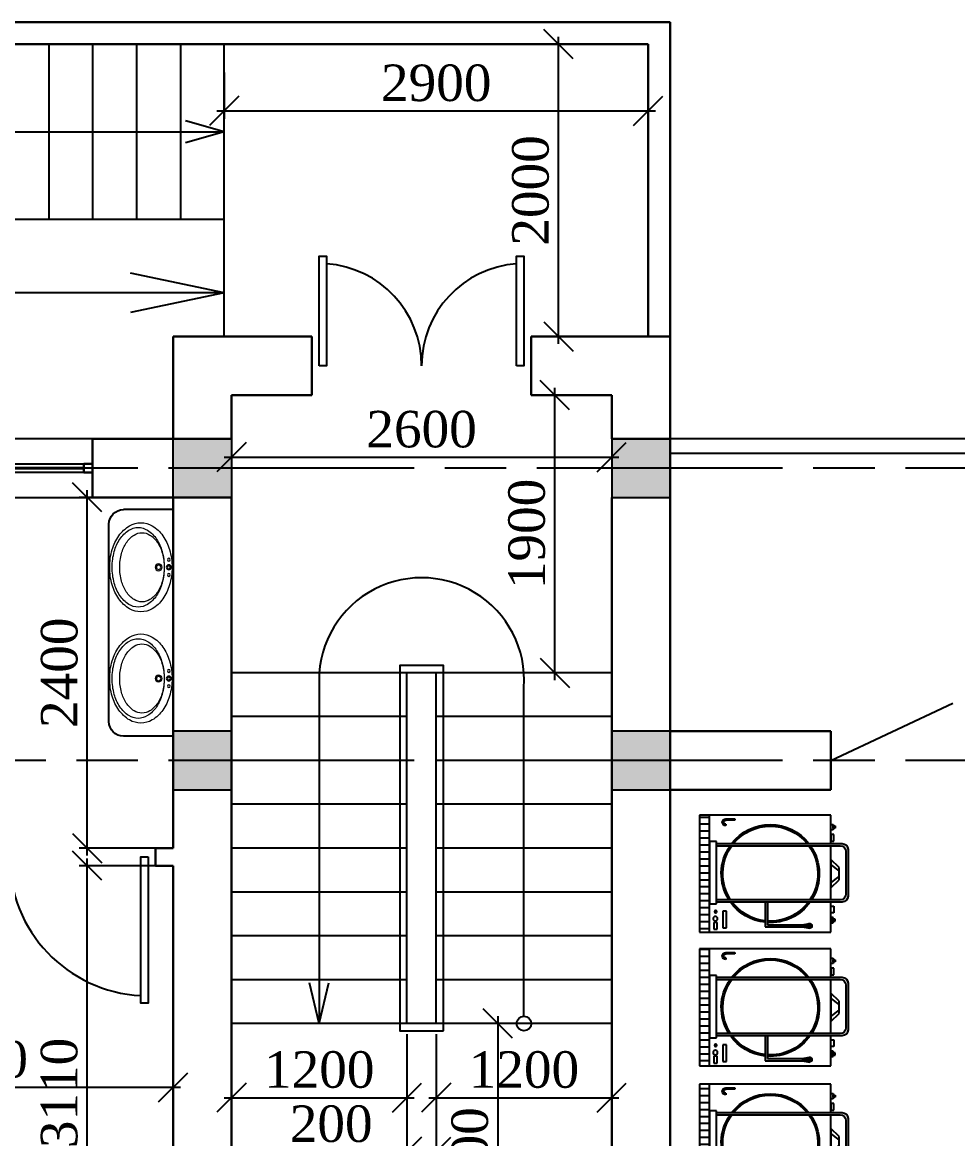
# Model space of a CAD drawing. Header units: inches. Extents: x 2870606 to 3671143, y -733551 to -473558.
# Drawn here: x 3134933 to 3141330, y -589933 to -582295 of the extents above; entities that cross this region are included whole.
import ezdxf

# ---------------------------------------------------------------- set-up
doc = ezdxf.new("R2010")
doc.units = ezdxf.units.IN
doc.header["$MEASUREMENT"] = 0
doc.linetypes.add('ACAD_ISO08W100', pattern=[36, 24, -3, 6, -3])
doc.layers.add('A_Windows', color=160, linetype='Continuous')
doc.styles.add('J~stule', font='dutch.ttf')
doc.linetypes.add('FENCELINE1', pattern='A,0.25,-0.1,[133,ltypeshp.shx,S=0.1,R=0,X=-0.1,Y=0],-0.1,1', length=1.45)
doc.dimstyles.new('J~style', dxfattribs={"dimscale": 100, "dimtxt": 2.5, "dimasz": 2, "dimexe": 0.55, "dimexo": 0.7250000000000001, "dimtad": 1, "dimdec": 0, "dimdsep": 46, "dimtxsty": 'J~stule', "dimblk": 'OBLIQUE', "dimcen": 2, "dimdle": 0.5, "dimadec": 0, "dimazin": 0, "dimtfac": 1, "dimtdec": 0, "dimtmove": 0, "dimatfit": 3, "dimfxl": 1, "dimarcsym": 0})

# ---------------------------------------------------------------- blocks, each defined once
blk = doc.blocks.new('000022345')
h = blk.add_hatch(color=256)
edge = h.paths.add_edge_path()
edge.add_line((1939831.622991269, 563508.6021460796), (1939831.622991269, 563498.6021460703))
edge.add_line((1939831.622991269, 563498.6021460723), (1939893.357126695, 563498.6021460723))
edge.add_ellipse((1939893.357126718, 563484.8784664553), major_axis=(9.704106929317938, -9.70410692931794), ratio=0.9999999992002664, start_angle=-45.000000022910626, end_angle=134.9999999770893, ccw=False)
edge.add_line((1939893.357126718, 563471.1547868382), (1939893.357126718, 563461.1547868303))
edge.add_ellipse((1939893.357126718, 563484.8784664553), major_axis=(-16.77517474538103, -16.77517474538102), ratio=0.9999999998220571, start_angle=45.00000000509768, end_angle=225.0000000050977)
edge.add_line((1939893.357126718, 563508.6021460796), (1939831.622991293, 563508.6021460796))
h = blk.add_hatch()
h.set_pattern_fill('ANSI31', color=256, scale=150, angle=135, style=0)
h.set_pattern_definition([(360, (1896859.802660828, 746622.858425295), (3.17e-14, 47.62500004435424), [])])
h.paths.add_polyline_path([(1940003.645785397, 562733.0293884557), (1940073.645785397, 562733.0293884557), (1940073.645785397, 563533.0293892007), (1940003.645785397, 563533.0293892007)])
h = blk.add_hatch(color=256)
edge = h.paths.add_edge_path()
edge.add_line((1939956.561264282, 562938.8374517394), (1939956.561264282, 562953.8374517546))
edge.add_line((1939956.561264282, 562953.8374517466), (1939111.561263588, 562953.8374517466))
edge.add_ellipse((1939111.561263507, 562993.8374517839), major_axis=(28.28427127591174, -28.28427127591174), ratio=0.9999999998509372, start_angle=225.0000000042704, end_angle=314.9999999957297, ccw=False)
edge.add_line((1939071.561263388, 562993.8374517839), (1939071.561263388, 563283.837452054))
edge.add_ellipse((1939111.561263507, 563283.8374520596), major_axis=(-28.28427127518415, -28.28427127518415), ratio=0.999999999902386, start_angle=225.0000000027965, end_angle=314.9999999972036, ccw=False)
edge.add_line((1939111.561263507, 563323.8374520969), (1939956.561264201, 563323.8374520969))
edge.add_line((1939956.561264282, 563323.8374520969), (1939956.561264282, 563338.837452111))
edge.add_line((1939956.561264282, 563338.8374521118), (1939096.561263458, 563338.8374521118))
edge.add_ellipse((1939096.561263388, 563298.8374520746), major_axis=(-28.28427127518416, -28.28427127518415), ratio=0.999999999902386, start_angle=225.0000000027964, end_angle=314.9999999972035)
edge.add_line((1939056.561263388, 563298.8374520746), (1939056.561263388, 562978.8374517751))
edge.add_ellipse((1939096.561263388, 562978.8374517765), major_axis=(28.28427127591174, -28.28427127591174), ratio=0.9999999998509372, start_angle=225.0000000042703, end_angle=314.9999999957295)
edge.add_line((1939096.561263388, 562938.8374517394), (1939956.561264212, 562938.8374517394))
blk.add_hatch(color=256).paths.add_polyline_path([(1939608.64578498, 562783.0286848602), (1939368.603972619, 562783.0286848602), (1939368.603972619, 562768.0286848452), (1939623.645785039, 562768.0286848452), (1939623.645785039, 562938.8374517394), (1939608.64578498, 562938.8374517394)])
h = blk.add_hatch(color=256)
edge = h.paths.add_edge_path()
edge.add_ellipse((1939320.738477236, 562775.5286848525), major_axis=(11.74385811140504, -11.74385811140504), ratio=0.9999999990510648, start_angle=134.999999972815, end_angle=314.999999972815)
edge.add_line((1939320.738477236, 562758.92036145), (1939368.603972624, 562768.0286848457))
edge.add_line((1939368.603972619, 562768.0286848452), (1939368.603972619, 562783.0286848607))
edge.add_line((1939368.603972619, 562783.0286848602), (1939320.738477231, 562792.1370082544))
for p, q in [((1939173.645784622, 563338.8374521118), (1939173.645784622, 563533.0293892007)), ((1939173.645784622, 563533.0293892007), (1940073.645785397, 563533.0293892007)), ((1939893.357126718, 563508.6021460796), (1939831.622991269, 563508.6021460796)), ((1939831.622991269, 563508.6021460796), (1939831.622991269, 563498.6021460723)), ((1939831.622991269, 563498.6021460723), (1939893.357126718, 563498.6021460723)), ((1940003.645785397, 562733.0293884557), (1940003.645785397, 563533.0293892007)), ((1940003.645785397, 563533.0293892007), (1940073.645785397, 563533.0293892007)), ((1940073.645785397, 563533.0293892007), (1940073.645785397, 562733.0293884557)), ((1940073.645785397, 563533.0293892007), (1940073.645785397, 562733.0293884557)), ((1939159.065784638, 563459.0956961121), (1939144.485784536, 563459.0956961121)), ((1939144.485784536, 563459.0956961121), (1939144.485784536, 563444.515696099)), ((1939144.485784536, 563444.515696099), (1939159.065784638, 563444.515696099)), ((1939173.645784622, 563470.030696122), (1939159.065784638, 563470.030696122)), ((1939159.065784638, 563470.030696122), (1939159.065784638, 563433.5806960892)), ((1939159.065784638, 563444.515696099), (1939159.065784638, 563459.0956961121)), ((1939159.065784638, 563433.5806960892), (1939173.645784622, 563433.5806960892)), ((1939173.645784622, 563433.5806960892), (1939173.645784622, 563470.030696122)), ((1939893.357126718, 563471.1547868382), (1939893.357126718, 563461.1547868308)), ((1939153.900655335, 563356.105422115), (1939153.900655335, 563401.6876934376)), ((1939153.900655335, 563401.6876934376), (1939173.645784622, 563401.6876934376)), ((1939173.645784622, 563356.105422115), (1939153.900655335, 563356.105422115)), ((1939173.645784622, 563401.6876934376), (1939173.645784622, 563356.105422115)), ((1939956.561264282, 562925.6987992803), (1939956.561264282, 563351.9761045631)), ((1939956.561264282, 563351.9761045631), (1940003.645785397, 563351.9761045631)), ((1940003.645785397, 563351.9761045631), (1940003.645785397, 562925.6987992803)), ((1939056.561263388, 563298.8374520746), (1939056.561263388, 562978.8374517765)), ((1939071.561263388, 563283.8374520596), (1939071.561263388, 562993.8374517839)), ((1939956.561264282, 563338.8374521118), (1939096.561263388, 563338.8374521118)), ((1939956.561264282, 563323.8374520969), (1939111.561263507, 563323.8374520969)), ((1939173.645784622, 562953.8374517466), (1939173.645784622, 563323.8374520969)), ((1939956.561264282, 562938.8374517394), (1939956.561264282, 563338.8374521118)), ((1939956.561264282, 562953.8374517466), (1939956.561264282, 563323.8374520969)), ((1939118.526026314, 563174.9881579336), (1939173.645784622, 563229.9848883953)), ((1939118.564280336, 563152.9616464583), (1939173.645784622, 563195.325533865)), ((1939173.645784622, 563229.9848883953), (1939173.645784622, 563036.0738892686)), ((1939173.645784622, 563195.325533865), (1939173.645784622, 563070.7332437914)), ((1939118.672020918, 563090.9249509927), (1939118.526026314, 563174.9881579336)), ((1939118.633606499, 563113.0438114908), (1939118.564280336, 563152.9616464583)), ((1939173.645784622, 563070.7332437914), (1939118.633606499, 563113.0438114908)), ((1939173.645784622, 563036.0738892686), (1939118.672020918, 563090.9249509927)), ((1939096.561263388, 562938.8374517394), (1939956.561264282, 562938.8374517394)), ((1939111.561263507, 562953.8374517466), (1939956.561264282, 562953.8374517466)), ((1939153.900655335, 562909.953355534), (1939153.900655335, 562864.3710842188)), ((1939173.645784622, 562909.953355534), (1939153.900655335, 562909.953355534)), ((1939173.645784622, 562733.0293884557), (1939173.645784622, 562938.8374517394)), ((1939173.645784622, 562864.3710842188), (1939173.645784622, 562909.953355534)), ((1939608.64578498, 562938.8374517394), (1939608.64578498, 562783.0286848602)), ((1939623.645785039, 562938.8374517394), (1939623.645785039, 562768.0286848452)), ((1940003.645785397, 562925.6987992803), (1939956.561264282, 562925.6987992803)), ((1939144.485784536, 562806.9630815443), (1939144.485784536, 562821.5430815574)), ((1939144.485784536, 562821.5430815574), (1939159.065784638, 562821.5430815574)), ((1939153.900655335, 562864.3710842188), (1939173.645784622, 562864.3710842188)), ((1939159.065784638, 562796.0280815345), (1939159.065784638, 562832.4780815672)), ((1939159.065784638, 562832.4780815672), (1939173.645784622, 562832.4780815672)), ((1939159.065784638, 562821.5430815574), (1939159.065784638, 562806.9630815443)), ((1939173.645784622, 562832.4780815672), (1939173.645784622, 562796.0280815345)), ((1939888.97556222, 562762.8898195755), (1939888.97556222, 562875.8983631637)), ((1939888.97556222, 562875.8983631637), (1939913.565839415, 562875.8983631637)), ((1939913.565839415, 562875.8983631637), (1939913.565839415, 562762.8898195755)), ((1939159.065784638, 562806.9630815443), (1939144.485784536, 562806.9630815443)), ((1939173.645784622, 562796.0280815345), (1939159.065784638, 562796.0280815345)), ((1940073.645785397, 562733.0293884557), (1939173.645784622, 562733.0293884557)), ((1939368.603972619, 562783.0286848602), (1939320.738477236, 562792.1370082553)), ((1939368.603972619, 562768.0286848452), (1939320.738477236, 562758.92036145)), ((1939608.64578498, 562783.0286848602), (1939368.603972619, 562783.0286848602)), ((1939368.603972619, 562783.0286848602), (1939368.603972619, 562768.0286848452)), ((1939623.645785039, 562768.0286848452), (1939368.603972619, 562768.0286848452)), ((1939913.565839415, 562762.8898195755), (1939888.97556222, 562762.8898195755)), ((1939951.219696527, 562752.1271893661), (1939951.219696527, 562799.021870656)), ((1939951.219696527, 562799.021870656), (1939975.809973782, 562799.021870656)), ((1939975.809973782, 562752.1271893661), (1939951.219696527, 562752.1271893661)), ((1939975.809973782, 562799.021870656), (1939975.809973782, 562752.1271893661)), ((1940073.645785397, 562733.0293884557), (1940003.645785397, 562733.0293884557))]:
    blk.add_line(p, q)
for centre, major_axis, ratio, start_param, end_param in [((1939893.357126718, 563484.8784664553), (-16.77517474538102, -16.77517474538102), 0.9999999998220571, 0.7853981634864196, 3.926990817076212), ((1939893.357126718, 563484.8784664553), (-9.70410692931794, -9.704106929317936), 0.9999999992002664, 0.7853981637973151, 3.926990817387108), ((1939588.645785039, 563133.0293888282), (-236.9142881598699, -236.9142881598697), 1, 3.017649329848831, 4.836332304125651), ((1939588.645785039, 563133.0293888282), (-229.8432203402995, -229.8432203402994), 0.9999999999999994, 3.041827676273066, 4.812153957701416), ((1939096.561263388, 563298.8374520746), (-28.28427127518415, -28.28427127518414), 0.999999999902386, 3.926990817036048, 5.497787143733329), ((1939111.561263507, 563283.8374520596), (-28.28427127518415, -28.28427127518414), 0.999999999902386, 3.926990817036048, 5.497787143733329), ((1939588.645785039, 563133.0293888282), (236.9142881693026, -236.9142881693026), 0.9999999999823606, 3.321098563882371, 4.491292188555744), ((1939588.645785039, 563133.0293888282), (-229.8432203348732, -229.8432203348731), 0.9999999999902824, 4.870418984719421, 6.081684075734367), ((1939588.645785039, 563133.0293888282), (229.8432203348731, -229.8432203348733), 0.9999999999902822, 0.201501231445216, 1.412766322460162), ((1939588.645785039, 563133.0293888282), (-236.9142881693027, -236.9142881693026), 0.99999999998236, 1.79189311862384, 2.962086743297212), ((1939096.561263388, 562978.8374517765), (28.28427127591173, -28.28427127591173), 0.9999999998509372, 3.926990817061772, 5.497787143707606), ((1939111.561263507, 562993.8374517839), (28.28427127591173, -28.28427127591173), 0.9999999998509372, 3.926990817061772, 5.497787143707606), ((1939588.645785039, 563133.0293888282), (236.9142881647553, -236.9142881647555), 0.9999999999689047, 4.545222940493627, 5.557515697610303), ((1939588.645785039, 563133.0293888282), (-229.8432203378919, -229.8432203378919), 0.9999999999706805, 6.138075269888642, 7.130151848603562), ((1939588.645785039, 563133.0293888282), (236.9142881589673, -236.9142881589675), 0.9999999999877358, -0.6807444013367984, 0.1671660398981749), ((1939588.645785039, 563133.0293888282), (229.8432203384653, -229.8432203384654), 0.9999999999342574, -0.6775123949216894, 0.145110037296156), ((1939964.283276206, 562824.3912915122), (10.86751286274298, -10.86751286274298), 0.9999999991957744, -0.7853981637995613, 5.497787143380023), ((1939962.746393984, 562872.8233590554), (-5.977126350670151, -5.977126350670148), 0.9999999974419271, 0.7853981646764848, 7.068583471856071), ((1939320.738477236, 562775.5286848525), (-11.74385810484853, -11.74385810484853), 0.9999999998807205, 3.550907232292957, 7.444667055390598)]:
    blk.add_ellipse(centre, major_axis=major_axis, ratio=ratio, start_param=start_param, end_param=end_param)
blk = doc.blocks.new('_Oblique')
at = {"color": 0, "linetype": 'ByBlock', "lineweight": -2}
blk.add_line((-0.5, -0.5), (0.5, 0.5), dxfattribs=at)
blk = doc.blocks.new('*D168')
at = {"color": 0, "lineweight": -2, "transparency": 16777216}
for p, q in [((3136313.382634814, -582638.108116804), (3136313.382634814, -582955.6285653679)), ((3139213.359519243, -582638.108116802), (3139213.359519243, -582955.6285653679)), ((3136263.382634814, -582900.6285653679), (3139263.359519243, -582900.6285653679))]:
    blk.add_line(p, q, dxfattribs=at)
at = {"layer": 'Defpoints', "color": 0, "lineweight": 35, "transparency": 16777216}
for p in [(3136313.382634814, -582565.608116804, -17.5686343600961), (3139213.359519243, -582565.608116802), (3139213.359519243, -582900.6285653679)]:
    blk.add_point(p, dxfattribs=at)
at = {"color": 0, "lineweight": -2, "transparency": 16777216, "xscale": 200, "yscale": 200, "zscale": 200, "rotation": 180}
blk.add_blockref('_Oblique', (3136313.382634814, -582900.6285653679), dxfattribs=at)
at = {"color": 0, "lineweight": -2, "transparency": 16777216, "xscale": 200, "yscale": 200, "zscale": 200}
blk.add_blockref('_Oblique', (3139213.359519243, -582900.6285653679), dxfattribs=at)
at = {"color": 0, "transparency": 16777216, "insert": (3137763.371077029, -582710.6146957424), "char_height": 250, "attachment_point": 5, "style": 'J~stule'}
blk.add_mtext('2900', dxfattribs=at)
blk = doc.blocks.new('*D192')
at = {"color": 0, "lineweight": -2, "transparency": 16777216}
for p, q in [((3138547.161355182, -589145.1884640371), (3138130.011022124, -589145.1884640371)), ((3138185.011022124, -589095.1884640371), (3138185.011022124, -591095.1884640355)), ((3138547.161355183, -591045.1884640355), (3138130.011022124, -591045.1884640355))]:
    blk.add_line(p, q, dxfattribs=at)
at = {"layer": 'Defpoints', "color": 0, "lineweight": 35, "transparency": 16777216}
for p in [(3138619.661355182, -589145.1884640371), (3138185.011022124, -591045.1884640355), (3138619.661355183, -591045.1884640355)]:
    blk.add_point(p, dxfattribs=at)
at = {"color": 0, "lineweight": -2, "transparency": 16777216, "xscale": 200, "yscale": 200, "zscale": 200}
for p, rotation in [((3138185.011022124, -589145.1884640371), 90), ((3138185.011022124, -591045.1884640355), 270)]:
    blk.add_blockref('_Oblique', p, dxfattribs=dict(at, rotation=rotation))
at = {"color": 0, "transparency": 16777216, "insert": (3137994.130300903, -590095.1884640359), "char_height": 250, "attachment_point": 5, "rotation": 90, "style": 'J~stule'}
blk.add_mtext('1900', dxfattribs=at)
blk = doc.blocks.new('*D193')
at = {"color": 0, "lineweight": -2, "transparency": 16777216}
for p, q in [((3138599.309522169, -584495.1884640375), (3138599.309522169, -582395.1884640615)), ((3139140.859519243, -582445.1884640615), (3138544.309522169, -582445.1884640615)), ((3139140.859519244, -584445.1884640375), (3138544.309522169, -584445.1884640375))]:
    blk.add_line(p, q, dxfattribs=at)
at = {"layer": 'Defpoints', "color": 0, "lineweight": 35, "transparency": 16777216}
for p in [(3138599.309522169, -582445.1884640615), (3139213.359519243, -582445.1884640615, 80.77769537429776), (3139213.359519244, -584445.1884640375)]:
    blk.add_point(p, dxfattribs=at)
at = {"color": 0, "lineweight": -2, "transparency": 16777216, "xscale": 200, "yscale": 200, "zscale": 200}
for p, rotation in [((3138599.309522169, -582445.1884640615), 90), ((3138599.309522169, -584445.1884640375), 270)]:
    blk.add_blockref('_Oblique', p, dxfattribs=dict(at, rotation=rotation))
at = {"color": 0, "transparency": 16777216, "insert": (3138409.295652543, -583445.188464049), "char_height": 250, "attachment_point": 5, "rotation": 90, "style": 'J~stule'}
blk.add_mtext('2000', dxfattribs=at)
blk = doc.blocks.new('hfhfrt')
at = {"lineweight": 13}
blk.add_line((1120341.078736338, -286193.3737398032), (1120341.078736338, -284643.3737398032), dxfattribs=at)
at = {"color": 7}
for p, q in [((1120341.078736338, -284643.3737398032), (1120679.509448061, -284643.3737398032)), ((1120341.078736338, -286193.3737398032), (1120679.509448061, -286193.3737398035))]:
    blk.add_line(p, q, dxfattribs=at)
blk.add_line((1120779.509448061, -286093.3737398035), (1120779.509448061, -284743.3737398032))
at = {"lineweight": 13}
for centre, radius in [((1120370.198295777, -285037.864848954), 17.25843845135255), ((1120370.198295777, -285037.864848954), 10.51609195929259), ((1120370.198295777, -284985.8882146799), 9.721052834254172), ((1120439.625683016, -285037.8648489538), 23.12949660548913), ((1120439.625683016, -285037.8648489538), 14.68236994930549), ((1120370.198295777, -285090.0428021481), 9.721052834254172), ((1120370.198295776, -285798.8826306526), 17.25843845135255), ((1120370.198295776, -285798.8826306526), 10.51609195929259), ((1120370.198295776, -285746.9059963783), 9.721052834254172), ((1120439.625683016, -285798.8826306523), 23.12949660548913), ((1120439.625683016, -285798.8826306523), 14.68236994930549), ((1120370.198295776, -285851.0605838467), 9.721052834254172)]:
    blk.add_circle(centre, radius, dxfattribs=at)
at = {"color": 7}
for centre, start, end in [((1120679.509448061, -284743.3737398032), 0, 90), ((1120679.509448061, -286093.3737398035), 270, 0)]:
    blk.add_arc(centre, 100, start, end, dxfattribs=at)
at = {"lineweight": 13}
for centre, radius, start, end in [((1120604.715605874, -284958.2620365247), 237.1336440129531, 120.6260908120465, 145.0206897149802), ((1120626.093811713, -284957.9238987054), 205.9467280231185, 122.3676493855114, 146.8349246111453), ((1120561.229612229, -284884.8075983501), 151.7721413850191, 90.00000001334021, 120.6260908120465), ((1120553.641023043, -284901.2538870492), 100.1379117456501, 90.00000001334021, 122.8145552504976), ((1120579.565635065, -284884.5156411675), 119.0350285983547, 90.00000001334021, 122.3676493855114), ((1120553.641023043, -284901.2538870492), 100.1379117456435, 57.18544473829092, 90.00000001334021), ((1120561.229612229, -284884.8075983501), 151.7721413850266, 59.37390918795347, 90.00000001334021), ((1120579.565635066, -284884.5156411675), 119.035028598355, 57.63235061448854, 90.00000001334021), ((1120517.743618584, -284958.262036525), 237.1336440129515, 34.97931028501976, 59.37390918795347), ((1120533.037458418, -284957.9238987055), 205.9467280231313, 33.1650753961525, 57.63235061448854), ((1120673.486565342, -285006.3789810543), 321.0662670922169, 145.0206897149802, 163.8377454313049), ((1120662.776800397, -285009.6439314354), 257.5270631957114, 147.2843169535868, 165.0999416674122), ((1120699.98404071, -285006.2120088826), 294.21624442438, 146.8349246111453, 164.8534070784252), ((1120595.782789511, -284966.6086407767), 177.9014785099028, 122.8145552504976, 147.2843169535868), ((1120511.499256575, -284966.6086407772), 177.9014785098942, 32.71568304641316, 57.18544473829092), ((1120444.50524569, -285009.6439314352), 257.5270631957001, 14.90005834547943, 32.71568304641316), ((1120459.147229421, -285006.2120088826), 294.2162444244004, 15.14659292157476, 33.1650753961525), ((1120448.972659116, -285006.3789810545), 321.0662670922111, 16.16225456869513, 34.97931028501976), ((1120782.128726553, -285037.8648489538), 434.1789501562161, 163.8377454313049, 180), ((1120816.916523842, -285037.8648489538), 415.3571041531138, 164.8534070784252, 180), ((1120768.838370924, -285037.864848954), 367.2789512360941, 165.0999416674122, 180), ((1120338.443675161, -285037.864848954), 367.2789512361049, 0, 14.90005834547943), ((1120342.21474629, -285037.8648489538), 415.3571041530486, 0, 15.14659292157476), ((1120340.330497905, -285037.864848954), 434.1789501562122, 0, 16.16225456869513), ((1120782.128726553, -285037.8648489538), 434.1789501562598, 180, 196.1622545686951), ((1120768.838370924, -285037.864848954), 367.2789512361068, 180, 194.9000583454794), ((1120816.916523842, -285037.8648489538), 415.3571041531103, 180, 195.1465929215746), ((1120338.443675161, -285037.864848954), 367.2789512361232, 345.0999416674122, 0), ((1120342.21474629, -285037.8648489538), 415.3571041531304, 344.8534070784253, 0), ((1120340.330497905, -285037.864848954), 434.1789501562506, 343.8377454313048, 0), ((1120673.486565342, -285069.3507168535), 321.0662670922031, 196.1622545686951, 214.9793102850198), ((1120662.776800397, -285066.0857664724), 257.5270631956891, 194.9000583454794, 212.7156830464131), ((1120699.984040711, -285069.5176890248), 294.2162444244155, 195.1465929215746, 213.1650753961525), ((1120444.50524569, -285066.0857664724), 257.5270631956931, 327.2843169535869, 345.0999416674122), ((1120459.147229421, -285069.5176890253), 294.2162444243826, 326.8349246111453, 344.8534070784253), ((1120448.972659116, -285069.3507168533), 321.0662670921831, 325.0206897149802, 343.8377454313048), ((1120604.715605874, -285117.4676613829), 237.133644012951, 214.9793102850198, 239.3739091879535), ((1120595.782789511, -285109.1210571309), 177.9014785098703, 212.7156830464131, 237.1854447382909), ((1120626.093811713, -285117.8057992027), 205.9467280231015, 213.1650753961525, 237.6323506144886), ((1120553.641023043, -285174.4758108584), 100.1379117456526, 237.1854447382909, 270.0000000133402), ((1120553.641023043, -285174.4758108584), 100.13791174564, 270.0000000133402, 302.8145552504976), ((1120511.499256575, -285109.1210571306), 177.9014785098641, 302.8145552504976, 327.2843169535869), ((1120517.743618584, -285117.4676613826), 237.1336440129385, 300.6260908120465, 325.0206897149802), ((1120533.037458418, -285117.8057992027), 205.9467280231217, 302.3676493855114, 326.8349246111453), ((1120561.229612229, -285190.9220995575), 151.7721413850158, 239.3739091879535, 270.0000000133402), ((1120579.565635066, -285191.2140567403), 119.0350285983677, 237.6323506144886, 270.0000000133402), ((1120561.229612229, -285190.9220995575), 151.7721413850191, 270.0000000133402, 300.6260908120465), ((1120579.565635066, -285191.2140567403), 119.0350285983653, 270.0000000133402, 302.3676493855114), ((1120604.715605874, -285719.2798182234), 237.1336440129531, 120.6260908120465, 145.0206897149802), ((1120626.093811712, -285718.9416804036), 205.9467280231185, 122.3676493855114, 146.8349246111453), ((1120561.229612228, -285645.8253800486), 151.7721413850191, 90.00000001334021, 120.6260908120465), ((1120553.641023042, -285662.2716687475), 100.1379117456501, 90.00000001334021, 122.8145552504976), ((1120579.565635065, -285645.5334228659), 119.0350285983547, 90.00000001334021, 122.3676493855114), ((1120553.641023042, -285662.2716687475), 100.1379117456435, 57.18544473829092, 90.00000001334021), ((1120561.229612228, -285645.8253800486), 151.7721413850266, 59.37390918795347, 90.00000001334021), ((1120579.565635065, -285645.5334228659), 119.035028598355, 57.63235061448854, 90.00000001334021), ((1120517.743618583, -285719.2798182234), 237.1336440129515, 34.97931028501976, 59.37390918795347), ((1120533.037458417, -285718.9416804039), 205.9467280231313, 33.1650753961525, 57.63235061448854), ((1120673.486565341, -285767.3967627527), 321.0662670922169, 145.0206897149802, 163.8377454313049), ((1120662.776800396, -285770.661713134), 257.5270631957114, 147.2843169535868, 165.0999416674122), ((1120699.984040709, -285767.2297905807), 294.21624442438, 146.8349246111453, 164.8534070784252), ((1120595.78278951, -285727.6264224751), 177.9014785099028, 122.8145552504976, 147.2843169535868), ((1120511.499256574, -285727.6264224753), 177.9014785098942, 32.71568304641316, 57.18544473829092), ((1120444.505245688, -285770.6617131336), 257.5270631957001, 14.90005834547943, 32.71568304641316), ((1120459.14722942, -285767.2297905809), 294.2162444244004, 15.14659292157476, 33.1650753961525), ((1120448.972659115, -285767.3967627529), 321.0662670922111, 16.16225456869513, 34.97931028501976), ((1120782.128726552, -285798.8826306523), 434.1789501562161, 163.8377454313049, 180), ((1120816.916523841, -285798.8826306521), 415.3571041531138, 164.8534070784252, 180), ((1120768.838370924, -285798.8826306521), 367.2789512360941, 165.0999416674122, 180), ((1120338.443675161, -285798.8826306523), 367.2789512361049, 0, 14.90005834547943), ((1120342.214746289, -285798.8826306523), 415.3571041530486, 0, 15.14659292157476), ((1120340.330497905, -285798.8826306523), 434.1789501562122, 0, 16.16225456869513), ((1120782.128726552, -285798.8826306523), 434.1789501562598, 180, 196.1622545686951), ((1120768.838370924, -285798.8826306521), 367.2789512361068, 180, 194.9000583454794), ((1120816.916523841, -285798.8826306521), 415.3571041531103, 180, 195.1465929215746), ((1120338.443675161, -285798.8826306523), 367.2789512361232, 345.0999416674122, 0), ((1120342.214746289, -285798.8826306523), 415.3571041531304, 344.8534070784253, 0), ((1120340.330497905, -285798.8826306523), 434.1789501562506, 343.8377454313048, 0), ((1120673.486565341, -285830.3684985512), 321.0662670922031, 196.1622545686951, 214.9793102850198), ((1120662.776800396, -285827.1035481706), 257.5270631956891, 194.9000583454794, 212.7156830464131), ((1120699.984040709, -285830.5354707234), 294.2162444244155, 195.1465929215746, 213.1650753961525), ((1120444.505245689, -285827.1035481708), 257.5270631956931, 327.2843169535869, 345.0999416674122), ((1120459.14722942, -285830.5354707237), 294.2162444243826, 326.8349246111453, 344.8534070784253), ((1120448.972659115, -285830.3684985515), 321.0662670921831, 325.0206897149802, 343.8377454313048), ((1120604.715605874, -285878.4854430813), 237.133644012951, 214.9793102850198, 239.3739091879535), ((1120595.78278951, -285870.1388388293), 177.9014785098703, 212.7156830464131, 237.1854447382909), ((1120626.093811712, -285878.8235809008), 205.9467280231015, 213.1650753961525, 237.6323506144886), ((1120553.641023042, -285935.4935925568), 100.1379117456526, 237.1854447382909, 270.0000000133402), ((1120553.641023042, -285935.4935925568), 100.13791174564, 270.0000000133402, 302.8145552504976), ((1120511.499256574, -285870.138838829), 177.9014785098641, 302.8145552504976, 327.2843169535869), ((1120517.743618583, -285878.485443081), 237.1336440129385, 300.6260908120465, 325.0206897149802), ((1120533.037458417, -285878.8235809008), 205.9467280231217, 302.3676493855114, 326.8349246111453), ((1120561.229612228, -285951.939881256), 151.7721413850158, 239.3739091879535, 270.0000000133402), ((1120579.565635065, -285952.2318384385), 119.0350285983677, 237.6323506144886, 270.0000000133402), ((1120561.229612228, -285951.9398812556), 151.7721413850191, 270.0000000133402, 300.6260908120465), ((1120579.565635065, -285952.2318384385), 119.0350285983653, 270.0000000133402, 302.3676493855114)]:
    blk.add_arc(centre, radius, start, end, dxfattribs=at)
blk = doc.blocks.new('*U65')
at = {"color": 7, "lineweight": 30}
for points in [[(0, 60), (60, 60), (60, 0), (0, 0)], [(1499.99999194029, 60), (1439.99999194029, 60), (1439.99999194029, 0), (1499.99999194029, 0)]]:
    blk.add_lwpolyline(points, close=True, dxfattribs=at)
at = {"color": 4, "lineweight": 25}
for points in [[(60, 60), (1439.99999194029, 60), (1439.99999194029, 0), (60, 0)], [(60, 35), (1439.99999194029, 35), (1439.99999194029, 25), (60, 25)]]:
    blk.add_lwpolyline(points, close=True, dxfattribs=at)
blk = doc.blocks.new('*D234')
at = {"color": 0, "lineweight": -2, "transparency": 16777216}
for p, q in [((3133223.359519243, -589266.3422341535), (3133223.359519243, -589636.3251398864)), ((3135963.359519244, -589266.3422341535), (3135963.359519244, -589636.3251398864)), ((3133173.359519243, -589581.3251398864), (3136013.359519244, -589581.3251398864))]:
    blk.add_line(p, q, dxfattribs=at)
at = {"layer": 'Defpoints', "color": 0, "lineweight": 35, "transparency": 16777216}
for p in [(3133223.359519243, -589193.8422341535), (3135963.359519244, -589193.8422341535), (3135963.359519244, -589581.3251398864)]:
    blk.add_point(p, dxfattribs=at)
at = {"color": 0, "lineweight": -2, "transparency": 16777216, "xscale": 200, "yscale": 200, "zscale": 200, "rotation": 180}
blk.add_blockref('_Oblique', (3133223.359519243, -589581.3251398864), dxfattribs=at)
at = {"color": 0, "lineweight": -2, "transparency": 16777216, "xscale": 200, "yscale": 200, "zscale": 200}
blk.add_blockref('_Oblique', (3135963.359519244, -589581.3251398864), dxfattribs=at)
at = {"color": 0, "transparency": 16777216, "insert": (3134593.359519244, -589391.3112702608), "char_height": 250, "attachment_point": 5, "style": 'J~stule'}
blk.add_mtext('2740', dxfattribs=at)
blk = doc.blocks.new('*D236')
at = {"color": 0, "lineweight": -2, "transparency": 16777216}
for p, q in [((3135890.859519244, -585545.188464037), (3135321.558328959, -585545.188464037)), ((3135376.558328959, -587995.1883140373), (3135376.558328959, -585495.188464037)), ((3135890.859519244, -587945.1883140373), (3135321.558328959, -587945.1883140373))]:
    blk.add_line(p, q, dxfattribs=at)
at = {"layer": 'Defpoints', "color": 0, "lineweight": 35, "transparency": 16777216}
for p in [(3135376.558328959, -585545.188464037), (3135963.359519244, -585545.188464037), (3135963.359519244, -587945.1883140373)]:
    blk.add_point(p, dxfattribs=at)
at = {"color": 0, "lineweight": -2, "transparency": 16777216, "xscale": 200, "yscale": 200, "zscale": 200}
for p, rotation in [((3135376.558328959, -585545.188464037), 90), ((3135376.558328959, -587945.1883140373), 270)]:
    blk.add_blockref('_Oblique', p, dxfattribs=dict(at, rotation=rotation))
at = {"color": 0, "transparency": 16777216, "insert": (3135186.544459333, -586745.1883890367), "char_height": 250, "attachment_point": 5, "rotation": 90, "style": 'J~stule'}
blk.add_mtext('2400', dxfattribs=at)
blk = doc.blocks.new('*D237')
at = {"color": 0, "lineweight": -2, "transparency": 16777216}
for p, q in [((3135890.859519244, -588065.1883140374), (3135321.558328959, -588065.1883140374)), ((3135376.558328959, -591225.188464038), (3135376.558328959, -588015.1883140374)), ((3135890.859519242, -591175.188464038), (3135321.558328959, -591175.188464038))]:
    blk.add_line(p, q, dxfattribs=at)
at = {"layer": 'Defpoints', "color": 0, "lineweight": 35, "transparency": 16777216}
for p in [(3135376.558328959, -588065.1883140374), (3135963.359519244, -588065.1883140374), (3135963.359519242, -591175.188464038)]:
    blk.add_point(p, dxfattribs=at)
at = {"color": 0, "lineweight": -2, "transparency": 16777216, "xscale": 200, "yscale": 200, "zscale": 200}
for p, rotation in [((3135376.558328959, -588065.1883140374), 90), ((3135376.558328959, -591175.188464038), 270)]:
    blk.add_blockref('_Oblique', p, dxfattribs=dict(at, rotation=rotation))
at = {"color": 0, "transparency": 16777216, "insert": (3135185.677607738, -589620.1883890373), "char_height": 250, "attachment_point": 5, "rotation": 90, "style": 'J~stule'}
blk.add_mtext('3110', dxfattribs=at)
blk = doc.blocks.new('*D240')
at = {"color": 0, "lineweight": -2, "transparency": 16777216}
for p, q in [((3138574.051150501, -586795.188464037), (3138574.051150501, -584795.1884640375)), ((3138890.859519244, -584845.1884640375), (3138519.051150501, -584845.1884640375)), ((3138890.859519244, -586745.188464037), (3138519.051150501, -586745.188464037))]:
    blk.add_line(p, q, dxfattribs=at)
at = {"layer": 'Defpoints', "color": 0, "lineweight": 35, "transparency": 16777216}
for p in [(3138574.051150501, -584845.1884640375), (3138963.359519244, -584845.1884640375), (3138963.359519244, -586745.188464037)]:
    blk.add_point(p, dxfattribs=at)
at = {"color": 0, "lineweight": -2, "transparency": 16777216, "xscale": 200, "yscale": 200, "zscale": 200}
for p, rotation in [((3138574.051150501, -584845.1884640375), 90), ((3138574.051150501, -586745.188464037), 270)]:
    blk.add_blockref('_Oblique', p, dxfattribs=dict(at, rotation=rotation))
at = {"color": 0, "transparency": 16777216, "insert": (3138383.17042928, -585795.1884640368), "char_height": 250, "attachment_point": 5, "rotation": 90, "style": 'J~stule'}
blk.add_mtext('1900', dxfattribs=at)
blk = doc.blocks.new('*D241')
at = {"color": 0, "lineweight": -2, "transparency": 16777216}
for p, q in [((3136363.359519244, -584917.6884640375), (3136363.359519244, -585325.1771102558)), ((3138963.359519245, -584917.6884640375), (3138963.359519245, -585325.1771102558)), ((3136313.359519244, -585270.1771102558), (3139013.359519245, -585270.1771102558))]:
    blk.add_line(p, q, dxfattribs=at)
at = {"layer": 'Defpoints', "color": 0, "lineweight": 35, "transparency": 16777216}
for p in [(3136363.359519244, -584845.1884640375), (3138963.359519245, -584845.1884640375), (3138963.359519245, -585270.1771102558)]:
    blk.add_point(p, dxfattribs=at)
at = {"color": 0, "lineweight": -2, "transparency": 16777216, "xscale": 200, "yscale": 200, "zscale": 200, "rotation": 180}
blk.add_blockref('_Oblique', (3136363.359519244, -585270.1771102558), dxfattribs=at)
at = {"color": 0, "lineweight": -2, "transparency": 16777216, "xscale": 200, "yscale": 200, "zscale": 200}
blk.add_blockref('_Oblique', (3138963.359519245, -585270.1771102558), dxfattribs=at)
at = {"color": 0, "transparency": 16777216, "insert": (3137663.359519244, -585080.1632406303), "char_height": 250, "attachment_point": 5, "style": 'J~stule'}
blk.add_mtext('2600', dxfattribs=at)
blk = doc.blocks.new('*D242')
at = {"color": 0, "lineweight": -2, "transparency": 16777216}
for p, q in [((3136363.359519244, -589217.688464037), (3136363.359519244, -589707.3214836075)), ((3137563.359519244, -589217.6884640373), (3137563.359519244, -589707.3214836075)), ((3136313.359519244, -589652.3214836075), (3137613.359519244, -589652.3214836075))]:
    blk.add_line(p, q, dxfattribs=at)
at = {"layer": 'Defpoints', "color": 0, "lineweight": 35, "transparency": 16777216}
for p in [(3136363.359519244, -589145.188464037), (3137563.359519244, -589145.1884640373), (3137563.359519244, -589652.3214836075)]:
    blk.add_point(p, dxfattribs=at)
at = {"color": 0, "lineweight": -2, "transparency": 16777216, "xscale": 200, "yscale": 200, "zscale": 200, "rotation": 180}
blk.add_blockref('_Oblique', (3136363.359519244, -589652.3214836075), dxfattribs=at)
at = {"color": 0, "lineweight": -2, "transparency": 16777216, "xscale": 200, "yscale": 200, "zscale": 200}
blk.add_blockref('_Oblique', (3137563.359519244, -589652.3214836075), dxfattribs=at)
at = {"color": 0, "transparency": 16777216, "insert": (3136963.359519244, -589461.440762387), "char_height": 250, "attachment_point": 5, "style": 'J~stule'}
blk.add_mtext('1200', dxfattribs=at)
blk = doc.blocks.new('*D243')
at = {"color": 0, "lineweight": -2, "transparency": 16777216}
for p, q in [((3137763.359519244, -589217.6884640373), (3137763.359519244, -589707.3214836075)), ((3138963.359519244, -589217.6884640373), (3138963.359519244, -589707.3214836075)), ((3137713.359519244, -589652.3214836075), (3139013.359519244, -589652.3214836075))]:
    blk.add_line(p, q, dxfattribs=at)
at = {"layer": 'Defpoints', "color": 0, "lineweight": 35, "transparency": 16777216}
for p in [(3137763.359519244, -589145.1884640373), (3138963.359519244, -589145.1884640373), (3138963.359519244, -589652.3214836075)]:
    blk.add_point(p, dxfattribs=at)
at = {"color": 0, "lineweight": -2, "transparency": 16777216, "xscale": 200, "yscale": 200, "zscale": 200, "rotation": 180}
blk.add_blockref('_Oblique', (3137763.359519244, -589652.3214836075), dxfattribs=at)
at = {"color": 0, "lineweight": -2, "transparency": 16777216, "xscale": 200, "yscale": 200, "zscale": 200}
blk.add_blockref('_Oblique', (3138963.359519244, -589652.3214836075), dxfattribs=at)
at = {"color": 0, "transparency": 16777216, "insert": (3138363.359519244, -589461.440762387), "char_height": 250, "attachment_point": 5, "style": 'J~stule'}
blk.add_mtext('1200', dxfattribs=at)
blk = doc.blocks.new('*D244')
at = {"color": 0, "lineweight": -2, "transparency": 16777216}
for p, q in [((3137563.359519244, -589217.6884640373), (3137563.359519244, -590077.0214508852)), ((3137763.359519244, -589217.6884640373), (3137763.359519244, -590077.0214508852)), ((3137563.359519244, -590022.0214508852), (3136726.570337552, -590022.0214508852)), ((3137813.359519244, -590022.0214508852), (3137563.359519244, -590022.0214508852))]:
    blk.add_line(p, q, dxfattribs=at)
at = {"layer": 'Defpoints', "color": 0, "lineweight": 35, "transparency": 16777216}
for p in [(3137563.359519244, -589145.1884640373), (3137763.359519244, -589145.1884640373), (3137563.359519244, -590022.0214508852)]:
    blk.add_point(p, dxfattribs=at)
at = {"color": 0, "lineweight": -2, "transparency": 16777216, "xscale": 200, "yscale": 200, "zscale": 200, "rotation": 180}
blk.add_blockref('_Oblique', (3137563.359519244, -590022.0214508852), dxfattribs=at)
at = {"color": 0, "lineweight": -2, "transparency": 16777216, "xscale": 200, "yscale": 200, "zscale": 200}
blk.add_blockref('_Oblique', (3137763.359519244, -590022.0214508852), dxfattribs=at)
at = {"color": 0, "transparency": 16777216, "insert": (3137044.964928397, -589832.0075812597), "char_height": 250, "attachment_point": 5, "style": 'J~stule'}
blk.add_mtext('200', dxfattribs=at)

msp = doc.modelspace()

# ---------------------------------------------------------------- hatches: boundary and pattern name
h = msp.add_hatch(color=256)
h.dxf.hatch_style = 1
h.paths.add_polyline_path([(3135963.359519244, -585545.188464037), (3135963.359519244, -585145.188464037), (3136363.359519244, -585145.188464037), (3136363.359519244, -585545.188464037)])
h = msp.add_hatch(color=256)
h.dxf.hatch_style = 1
h.paths.add_polyline_path([(3139363.359519244, -585545.188464037), (3139363.359519244, -585145.188464037), (3138963.359519244, -585145.188464037), (3138963.359519244, -585545.188464037)])
h = msp.add_hatch(color=256)
h.dxf.hatch_style = 1
h.paths.add_polyline_path([(3135963.359519244, -587145.188464037), (3135963.359519244, -587545.188464037), (3136363.359519244, -587545.188464037), (3136363.359519244, -587145.188464037)])
h = msp.add_hatch(color=256)
h.dxf.hatch_style = 1
h.paths.add_polyline_path([(3138963.359519244, -587145.188464037), (3138963.359519244, -587545.188464037), (3139363.359519244, -587545.188464037), (3139363.359519244, -587145.188464037)])

# ---------------------------------------------------------------- linework, layer by layer
at = {"lineweight": 30}
for p, q in [((3133513.382634813, -582295.1884640633, 80.77769537430959), (3139363.359519244, -582295.1884640612, 80.77769537430959)), ((3139363.359519244, -584445.1884640375, 105.1325489184626), (3139363.359519244, -582295.1884640612, 105.1325489184626)), ((3133513.382634813, -582445.1884640633, 80.77769537430959), (3139213.359519244, -582445.1884640612, 80.77769537430959)), ((3139213.359519244, -584445.1884640375, 105.1325489184626), (3139213.359519243, -582445.1884640612, 105.1325489184626)), ((3135963.359519244, -585145.188464037), (3135963.359519244, -584445.1884640375)), ((3135963.359519244, -584445.1884640375), (3136913.359519244, -584445.1884640375)), ((3136913.359519244, -584445.1884640375), (3136913.359519244, -584845.1884640375)), ((3138413.359519244, -584445.1884640375), (3138413.359519244, -584845.1884640375)), ((3138413.359519244, -584445.1884640375), (3139363.359519244, -584445.1884640375)), ((3139363.359519244, -584445.1884640375), (3139363.359519244, -585145.188464037)), ((3136363.359519244, -585145.188464037), (3136363.359519244, -584845.1884640375)), ((3136363.359519244, -584845.1884640375), (3136913.359519244, -584845.1884640375)), ((3138413.359519244, -584845.1884640375), (3138963.359519244, -584845.1884640375)), ((3138963.359519244, -584845.1884640375), (3138963.359519244, -585145.188464037)), ((3135413.359519244, -585145.1884640361), (3135413.359519244, -585545.1884640368)), ((3135963.359519244, -585545.188464037), (3135963.359519244, -587945.1883140373)), ((3140463.359519245, -587145.188464037), (3139363.359519244, -587145.188464037)), ((3140463.359519244, -587545.188464036), (3140463.359519244, -587145.1884640361)), ((3139363.359519244, -587545.188464037), (3140463.359519245, -587545.188464037)), ((3135843.393065386, -587945.1883140373), (3135963.359519246, -587945.1883140374)), ((3135843.393065386, -588065.1883140381, 58.87545811684078), (3135843.393065386, -587945.1883140376, 58.87545811684078)), ((3135843.393065386, -588065.1883140373), (3135963.359519246, -588065.1883140374)), ((3135963.359519244, -588065.1883140374), (3135963.359519244, -591295.188464038))]:
    msp.add_line(p, q, dxfattribs=at)
for p, q in [((3135113.382634813, -582445.1884640626, 105.1325489184626), (3135113.382634814, -583645.1884640633, 105.1325489184626)), ((3135413.382634814, -582445.1884640625, 105.1325489184626), (3135413.382634814, -583645.1884640632, 105.1325489184626)), ((3135713.382634813, -582445.1884640624, 105.1325489184626), (3135713.382634814, -583645.188464063, 105.1325489184626)), ((3136013.382634813, -582445.1884640623, 105.1325489184626), (3136013.382634814, -583645.1884640628, 105.1325489184626)), ((3136313.382634814, -583645.1884640635, 105.1325489184626), (3136313.382634814, -582445.1884640633, 80.77769537430981)), ((3136313.382634814, -583045.188464062, 105.1325489184626), (3136048.806101132, -582970.0699557846, 105.1325489184626)), ((3133663.382634814, -583045.1884640642, 105.1325489184626), (3136313.382634814, -583045.188464062, 105.1325489184626)), ((3136313.382634814, -583045.188464062, 105.1325489184626), (3136048.806101132, -583120.3069723399, 105.1325489184626)), ((3136313.382634814, -583645.1884640635, 105.1325489184626), (3133613.382634814, -583645.1884640636, 105.1325489184626)), ((3136313.382634814, -584445.1884640376), (3136313.382634814, -583645.1884640635, 105.1325489184626)), ((3136313.382634814, -584145.1884640626, 92.95512214638586), (3135671.542828462, -584010.4984052627, 105.1325489184626)), ((3136313.382634814, -584145.1884640628, 92.95512214638586), (3133613.382634814, -584145.1884640644, 92.95512214638586)), ((3136313.382634814, -584145.1884640626, 92.95512214638586), (3135671.542828462, -584279.8785228634, 105.1325489184626)), ((3135413.359519244, -585145.1884640366), (3133913.359519244, -585145.1884640373)), ((3153963.359519244, -585145.188464037), (3139363.359519244, -585145.188464037)), ((3133913.359519244, -585545.1884640373), (3135413.359519244, -585545.1884640368)), ((3138963.359519244, -586745.188464037), (3136363.359519244, -586745.188464037)), ((3137563.359519244, -589145.1884640368), (3137563.359519244, -586745.188464037)), ((3137763.359519244, -589145.1884640373), (3137763.359519244, -586745.188464037)), ((3136963.359519244, -586845.1884640375), (3136963.359519244, -589145.1884640371)), ((3138363.359519244, -589095.1884640367), (3138363.359519244, -586845.1884640375)), ((3137563.359519244, -587045.188464037), (3136363.359519244, -587045.188464037)), ((3138963.359519244, -587045.188464037), (3137763.359519244, -587045.188464037)), ((3137563.359519244, -587345.188464037), (3136363.359519244, -587345.188464037)), ((3138963.359519244, -587345.188464037), (3137763.359519244, -587345.188464037)), ((3137563.359519244, -587645.188464037), (3136363.359519244, -587645.188464037)), ((3138963.359519244, -587645.188464037), (3137763.359519244, -587645.188464037)), ((3137563.359519244, -587945.188464037), (3136363.359519244, -587945.188464037)), ((3138963.359519244, -587945.188464037), (3137763.359519244, -587945.188464037)), ((3137563.359519244, -588245.188464037), (3136363.359519244, -588245.188464037)), ((3138963.359519244, -588245.188464037), (3137763.359519244, -588245.188464037)), ((3137563.359519244, -588545.188464037), (3136363.359519244, -588545.188464037)), ((3138963.359519244, -588545.188464037), (3137763.359519244, -588545.188464037)), ((3137563.359519244, -588845.188464037), (3136363.359519244, -588845.188464037)), ((3138963.359519244, -588845.188464037), (3137763.359519244, -588845.188464037)), ((3136963.359519244, -589145.1884640371), (3136897.37701659, -588866.0146108563)), ((3136963.359519244, -589145.1884640371), (3137029.342021898, -588866.0146108563)), ((3138963.359519244, -589145.1884640373), (3136363.359519244, -589145.188464037))]:
    msp.add_line(p, q)
at = {"linetype": 'FENCELINE1', "ltscale": 200}
msp.add_line((3153963.359519244, -585245.188464037), (3139363.359519244, -585245.188464037), dxfattribs=at)
at = {"color": 252, "linetype": 'ACAD_ISO08W100', "ltscale": 70}
for p, q in [((3193052.27611568, -585345.1884640371), (3127158.585297974, -585345.188464037)), ((3193052.27611568, -587345.188464037), (3127158.585297974, -587345.188464037))]:
    msp.add_line(p, q, dxfattribs=at)
for points in [[(3136963.359519242, -584645.188464044), (3136963.359519236, -583895.1884640438), (3137013.359519237, -583895.1884640435), (3137013.359519242, -584645.1884640435)], [(3138313.359519243, -584645.1884640328), (3138313.359519236, -583895.1884640328), (3138363.359519236, -583895.1884640326), (3138363.359519243, -584645.1884640326)], [(3136363.359519244, -585145.188464037), (3136363.359519244, -585545.188464037), (3135963.359519244, -585545.188464037), (3135963.359519244, -585145.188464037)], [(3138963.359519244, -585145.188464037), (3138963.359519244, -585545.188464037), (3139363.359519244, -585545.188464037), (3139363.359519244, -585145.188464037)], [(3136363.359519244, -587545.188464037), (3136363.359519244, -587145.188464037), (3135963.359519244, -587145.188464037), (3135963.359519244, -587545.188464037)], [(3139363.359519244, -587545.188464037), (3139363.359519244, -587145.188464037), (3138963.359519244, -587145.188464037), (3138963.359519244, -587545.188464037)]]:
    msp.add_lwpolyline(points, close=True)
at = {"lineweight": 30}
for points in [[(3135413.359519244, -585145.188464037), (3136363.359519244, -585145.188464037)], [(3138963.359519244, -585145.188464037), (3139363.359519244, -585145.188464037), (3139363.359519244, -591295.188464038)], [(3135413.359519244, -585545.188464037), (3136363.359519244, -585545.188464037)], [(3136913.359519244, -591045.188464037), (3136363.359519244, -591045.1884640375), (3136363.359519244, -585545.188464037)], [(3138963.359519244, -585545.188464037), (3138963.359519244, -591045.1884640353), (3138413.359519244, -591045.1884640357)]]:
    msp.add_lwpolyline(points, dxfattribs=at)
at = {"linetype": 'FENCELINE1', "ltscale": 200}
msp.add_lwpolyline([(3137813.359519244, -589195.1884640373), (3137813.359519244, -586695.1884640375), (3137513.359519244, -586695.1884640375), (3137513.359519244, -589195.1884640373)], close=True, dxfattribs=at)
at = {"elevation": -146.691150651428}
msp.add_lwpolyline([(3140463.359519245, -587345.1884640491), (3141296.331535464, -586952.2536869677)], dxfattribs=at)
at = {"elevation": 117.7509162340721}
msp.add_lwpolyline([(3135793.393065386, -588005.1883140381), (3135793.393065386, -589005.1883140381), (3135743.393065386, -589005.1883140381), (3135743.393065386, -588005.1883140381)], close=True, dxfattribs=at)
msp.add_circle((3138363.359519244, -589145.1884640367), 50)
for centre, radius, start, end in [((3136963.359519242, -584645.188464044), 700.0000000001164, 0, 85.90395627243318), ((3138363.359519243, -584645.1884640326), 700.0000000001164, 94.09604372756682, 180), ((3137663.359519244, -586796.8551307054), 701.666666668238, 356.050131951415, 183.949868048585), ((3135793.393065386, -588005.1883140381, 117.7509162340721), 950.0000000004657, 180, 266.9830386676854)]:
    msp.add_arc(centre, radius, start, end)

# ---------------------------------------------------------------- block references
at = {"color": 4, "xscale": -1}
msp.add_blockref('hfhfrt', (4256304.438255582, -300985.7886803927), dxfattribs=at)
at = {"color": 240, "lineweight": 25, "xscale": -1}
for p in [(5079637.005304641, -1151252.398070811), (5079637.005304641, -1152167.436768093), (5079636.992763516, -1153093.077070343)]:
    msp.add_blockref('000022345', p, dxfattribs=at)
at = {"layer": 'A_Windows', "color": 5, "lineweight": 30, "rotation": 1.53929364827328e-05}
msp.add_blockref('*U65', (3133913.359527304, -585375.1884640371), dxfattribs=at)

# ---------------------------------------------------------------- dimensions: what is measured, and where the dimension line sits
for base, p1, p2, angle, picture, middle in [((3138599.309522169, -582445.1884640615), (3139213.359519244, -584445.1884640375), (3139213.359519243, -582445.1884640615, 80.77769537429776), 90, '*D193', (3138409.295652543, -583445.188464049)), ((3139213.359519243, -582900.6285653679, 105.1325489184626), (3136313.382634814, -582565.608116804, 87.56391455836649), (3139213.359519243, -582565.608116802, 105.1325489184626), 180, '*D168', (3137763.371077029, -582710.6146957424, 105.1325489184626))]:
    dim = msp.add_linear_dim(base=base, p1=p1, p2=p2, angle=angle, dimstyle='J~style')
    dim.commit()
    dim.dimension.update_dxf_attribs({"geometry": picture, "text_midpoint": middle})
for base, p1, p2, picture, middle in [((3138574.051150501, -584845.1884640375), (3138963.359519244, -586745.188464037), (3138963.359519244, -584845.1884640375), '*D240', (3138383.17042928, -585795.1884640368)), ((3135376.558328959, -585545.188464037), (3135963.359519244, -587945.1883140373), (3135963.359519244, -585545.188464037), '*D236', (3135186.544459333, -586745.1883890367)), ((3135376.558328959, -588065.1883140374), (3135963.359519242, -591175.188464038), (3135963.359519244, -588065.1883140374), '*D237', (3135185.677607738, -589620.1883890373)), ((3138185.011022124, -591045.1884640355), (3138619.661355182, -589145.1884640371), (3138619.661355183, -591045.1884640355), '*D192', (3137994.130300903, -590095.1884640359))]:
    dim = msp.add_linear_dim(base=base, p1=p1, p2=p2, angle=90, dimstyle='J~style', override={"dimdec": 1, "dimtdec": 1})
    dim.commit()
    dim.dimension.update_dxf_attribs({"geometry": picture, "text_midpoint": middle})
for base, p1, p2, picture, middle in [((3138963.359519245, -585270.1771102558), (3136363.359519244, -584845.1884640375), (3138963.359519245, -584845.1884640375), '*D241', (3137663.359519244, -585080.1632406303)), ((3137563.359519244, -589652.3214836075), (3136363.359519244, -589145.188464037), (3137563.359519244, -589145.1884640373), '*D242', (3136963.359519244, -589461.440762387)), ((3137563.359519244, -590022.0214508852), (3137763.359519244, -589145.1884640373), (3137563.359519244, -589145.1884640373), '*D244', (3137044.964928397, -589832.0075812597)), ((3138963.359519244, -589652.3214836075), (3137763.359519244, -589145.1884640373), (3138963.359519244, -589145.1884640373), '*D243', (3138363.359519244, -589461.440762387)), ((3135963.359519244, -589581.3251398864), (3133223.359519243, -589193.8422341535), (3135963.359519244, -589193.8422341535), '*D234', (3134593.359519244, -589391.3112702608))]:
    dim = msp.add_linear_dim(base=base, p1=p1, p2=p2, dimstyle='J~style', override={"dimdec": 1, "dimtdec": 1})
    dim.commit()
    dim.dimension.update_dxf_attribs({"geometry": picture, "text_midpoint": middle})

doc.saveas('drawing.dxf')
